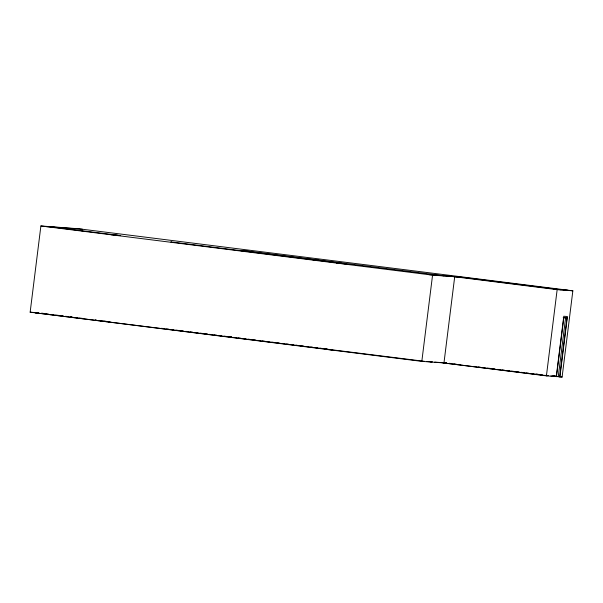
<?xml version="1.0" encoding="UTF-8"?>
<svg xmlns="http://www.w3.org/2000/svg" width="603" height="603" viewBox="0 0 603 603"><rect width="100%" height="100%" fill="white"/><g stroke="black" fill="none" stroke-linecap="round" stroke-linejoin="round"><path stroke-width="0.9" d="M446.559 363.127L421.821 361.363L30.15 312.188L40.891 225.959L78.722 228.778L572.85 290.812L562.109 377.041L559.697 376.86L567.031 317.939L563.194 317.577M82.159 231.122L82.392 229.268L45.76 226.54M421.821 361.363L432.562 275.134L460.722 277.161M454.7 276.785L443.959 363.006L546.416 375.873L556.479 376.619L563.813 317.698L567.031 317.939M546.416 375.873L557.149 289.644L572.85 290.812M556.275 376.604L563.79 316.251L567.415 316.515L559.893 376.875L553.501 375.993M565.614 317.758L558.272 376.679L553.426 376.249M111.216 234.755L117.457 235.223M114.065 235.117L120.706 235.607L52.001 227.007M171.267 241.939L170.868 241.909L346.295 263.91L339.248 263.39M239.617 250.516L247.464 251.104L443.838 275.759M242.466 250.878L249.913 251.428M308.6 259.177L316.093 259.735M311.442 259.539L318.942 260.097M336.406 263.029L343.047 263.526M428.899 274.644L458.28 276.83L560.73 289.696M553.486 289.154L567.981 290.231M30.15 312.188L33.836 312.46M36.61 312.663L38.449 312.806M38.509 313.025L35.019 312.769L424.61 361.348M41.999 313.289L43.74 313.417M71.139 316.982L71.546 317.012M95.734 320.05L95.334 320.02L96.759 320.201M100.482 320.984L106.716 321.452L104.002 321.105M103.324 321.339L106.648 321.587M108.306 321.716L109.965 321.836M229.751 336.806L231.492 336.941M325.665 349.258L332.306 349.755L329.509 349.401M328.507 349.612L332.034 349.876M426.457 361.491L431.989 361.898M434.763 362.109L440.296 362.516M443.009 362.72L446.635 362.991M459.946 364.634L460.345 364.664M484.134 367.672L484.533 367.702M547.373 375.722L441.72 362.697M451.036 276.295L557.149 289.644M40.891 225.959L432.562 275.134M553.705 375.986L556.509 376.34M558.37 376.574L562.109 377.041M552.378 375.94L556.109 376.408M531.771 373.521L533.798 373.762M536.527 374.109L538.351 374.335M546.341 375.352L548.165 375.579M550.901 375.918L556.479 376.619M449.371 363.285L451.79 363.609M453.938 363.858L456.32 364.182M473.86 366.375L475.782 366.609M478.413 366.941L480.335 367.182M482.965 367.513L484.887 367.755M487.412 368.086L490.352 368.441M492.455 368.697L494.905 369.006M497.618 369.368L499.879 369.631M502.261 369.948L504.523 370.212M506.904 370.528L509.686 370.883M511.54 371.116L514.329 371.463M516.183 371.697L518.964 372.043M521.226 372.307L524.007 372.654M526.389 372.978L528.65 373.242M531.032 373.559L533.813 373.913M535.668 374.139L538.456 374.493M540.311 374.727L542.572 374.991M545.353 375.337L548.135 375.684M429.374 361.514L432.163 361.868M428.967 361.483L431.763 361.838M41.26 313.228L44.064 313.583M45.926 313.816L48.73 314.171M50.999 314.434L53.803 314.781M55.672 315.022L58.468 315.369M60.873 315.693L63.202 315.972M65.539 316.281L67.807 316.545M70.385 316.884L72.971 317.193M74.945 317.457L77.772 317.804M79.498 318.03L82.332 318.376M98.99 320.457L101.734 320.804M161.461 328.281L163.85 328.605M166.639 328.952L168.938 329.223M171.297 329.54L173.611 329.803M175.948 330.12L178.277 330.391M180.599 330.708L183.395 331.055M185.754 331.333L188.046 331.642M190.42 331.914L192.704 332.223M195.093 332.502L197.897 332.856M200.143 333.158L202.57 333.444M204.801 333.745L207.59 334.092M209.452 334.326L212.248 334.68M214.103 334.914L216.899 335.26M219.386 335.554L221.55 335.848M224.052 336.142L226.856 336.489M228.725 336.723L231.529 337.077M233.647 337.363L236.444 337.718M238.306 337.951L241.094 338.298M242.956 338.532L245.753 338.886M248.346 339.188L250.403 339.466M253.019 339.775L255.823 340.13M257.685 340.363L260.639 340.755M262.358 340.951L265.297 341.336M267.159 341.569L269.021 341.803M271.81 342.157L274.501 342.474M277.305 342.828L279.257 343.092M281.978 343.409L283.907 343.672M286.651 343.996L288.566 344.26M291.317 344.584L293.216 344.841M295.99 345.172L297.867 345.429M300.663 345.775L303.46 346.107M306.211 346.454L308.11 346.71M310.794 347.026L312.761 347.298M315.377 347.607L317.412 347.878M319.967 348.18L322.718 348.526M324.859 348.82L327.301 349.099"/></g></svg>
